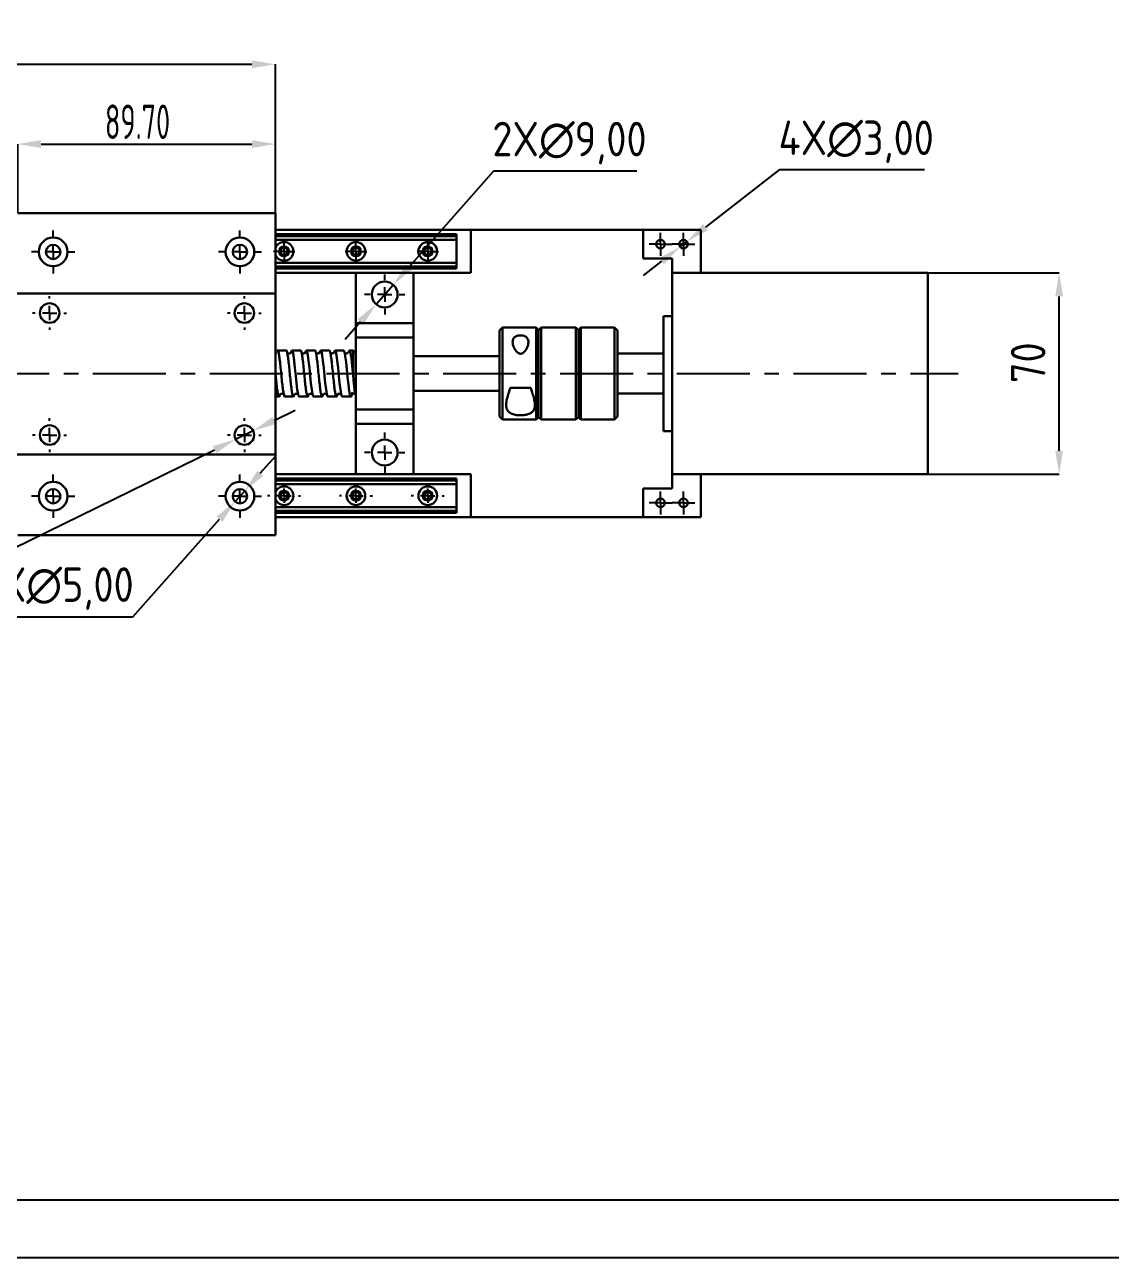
# Model space of a CAD drawing. Header units: millimetres. Extents: x 0 to 2384, y 0 to 647.
# Drawn here: x 241.9 to 431, y 0 to 214.4 of the extents above; entities that cross this region are included whole.
import ezdxf

# ---------------------------------------------------------------- set-up
doc = ezdxf.new("R2010")
doc.units = ezdxf.units.MM
doc.header["$PDSIZE"] = -1
doc.linetypes.add('CENTERX2', pattern=[20.32, 12.7, -2.54, 2.54, -2.54])
doc.layers.add('10', color=7, linetype='Continuous')
doc.layers.add('5', color=7, linetype='Continuous')
doc.styles.add('SLDTEXTSTYLE2', font='TXT', dxfattribs={"width": 0.7})
doc.dimstyles.new('ISO-25', dxfattribs={"dimtxt": 2.5, "dimasz": 2.5, "dimexe": 1.25, "dimexo": 0.625, "dimtad": 1, "dimtxsty": 'Standard', "dimcen": 2.5, "dimadec": 0, "dimazin": 0, "dimtfac": 1, "dimtmove": 0, "dimatfit": 3, "dimfxl": 1, "dimarcsym": 0})
doc.dimstyles.new('SLDDIMSTYLE0', dxfattribs={"dimtxt": 3.5, "dimasz": 4.08, "dimexe": 0, "dimexo": 0.0625, "dimgap": 0.875, "dimtad": 2, "dimlfac": 2, "dimrnd": 1e-09, "dimzin": 12, "dimdsep": 46, "dimtxsty": 'SLDTEXTSTYLE2', "dimsah": 1, "dimcen": 0.09, "dimadec": 0, "dimazin": 3, "dimtfac": 1, "dimtofl": 0, "dimtmove": 0, "dimatfit": 3, "dimfxl": 1, "dimfrac": 2, "dimtolj": 1, "dimtzin": 12, "dimarcsym": 0})
doc.dimstyles.new('SLDDIMSTYLE2', dxfattribs={"dimtxt": 3.5, "dimasz": 4.08, "dimexe": 0, "dimexo": 0.0625, "dimgap": 0.875, "dimtad": 2, "dimlfac": 2, "dimrnd": 1e-09, "dimzin": 4, "dimdsep": 46, "dimtxsty": 'SLDTEXTSTYLE2', "dimsah": 1, "dimcen": 0.09, "dimadec": 0, "dimazin": 1, "dimtfac": 1, "dimtofl": 0, "dimtmove": 0, "dimatfit": 3, "dimfxl": 1, "dimfrac": 2, "dimtolj": 1, "dimtzin": 12, "dimarcsym": 0})

# ---------------------------------------------------------------- blocks, each defined once
blk = doc.blocks.new('_D_6')
at = {"layer": '10', "color": 0, "lineweight": -2, "transparency": 16777216}
for p, q in [((399.13, 171.25), (421.93, 171.25)), ((421.93, 140.33), (421.93, 167.17)), ((399.13, 136.25), (421.93, 136.25))]:
    blk.add_line(p, q, dxfattribs=at)
at = {"layer": '10', "color": 0, "transparency": 16777216}
for points in [[(421.25, 167.17), (422.61, 167.17), (421.93, 171.25)], [(421.25, 140.33), (422.61, 140.33), (421.93, 136.25)]]:
    blk.add_solid(points, dxfattribs=at)
at = {"layer": 'Defpoints', "color": 0, "transparency": 16777216}
for p in [(399.06, 171.25), (421.93, 171.25), (399.06, 136.25)]:
    blk.add_point(p, dxfattribs=at)
blk = doc.blocks.new('_D_7')
at = {"layer": '10', "color": 0, "lineweight": -2, "transparency": 16777216}
for p, q in [((240.7, 181.72), (240.7, 193.67)), ((244.78, 193.67), (281.47, 193.67)), ((285.55, 181.72), (285.55, 193.67))]:
    blk.add_line(p, q, dxfattribs=at)
at = {"layer": '10', "color": 0, "transparency": 16777216}
for points in [[(244.78, 194.35), (244.78, 192.99), (240.7, 193.67)], [(281.47, 194.35), (281.47, 192.99), (285.55, 193.67)]]:
    blk.add_solid(points, dxfattribs=at)
at = {"layer": 'Defpoints', "color": 0, "transparency": 16777216}
for p in [(285.55, 193.67), (240.7, 181.66), (285.55, 181.66)]:
    blk.add_point(p, dxfattribs=at)
at = {"layer": '10', "color": 0, "transparency": 16777216, "insert": (261.55, 200.55), "char_height": 3.5, "attachment_point": 2, "style": 'SLDTEXTSTYLE2'}
blk.add_mtext('\\A1;{\\Fgbenor|c134;\\H1.71429x;89.70}', dxfattribs=at)
blk = doc.blocks.new('_D_8')
at = {"layer": '10', "color": 0, "lineweight": -2, "transparency": 16777216}
for p, q in [((114.56, 167.72), (114.56, 207.55)), ((118.64, 207.55), (281.47, 207.55)), ((285.55, 167.72), (285.55, 207.55))]:
    blk.add_line(p, q, dxfattribs=at)
at = {"layer": '10', "color": 0, "transparency": 16777216}
for points in [[(118.64, 208.23), (118.64, 206.87), (114.56, 207.55)], [(281.47, 208.23), (281.47, 206.87), (285.55, 207.55)]]:
    blk.add_solid(points, dxfattribs=at)
at = {"layer": 'Defpoints', "color": 0, "transparency": 16777216}
for p in [(285.55, 207.55), (114.56, 167.66), (285.55, 167.66)]:
    blk.add_point(p, dxfattribs=at)
at = {"layer": '10', "color": 0, "transparency": 16777216, "insert": (204.2, 214.42), "char_height": 3.5, "attachment_point": 2, "style": 'SLDTEXTSTYLE2'}
blk.add_mtext('\\A1;{\\Fgbenor|c134;\\H1.71429x;341.97}', dxfattribs=at)
blk = doc.blocks.new('SW_CENTERMARKSYMBOL_1')
at = {"layer": '10', "color": 0}
for p, q in [((-1.25, 0), (-2, 0)), ((0, 0), (-1.25, 0)), ((0, 1.25), (0, 2)), ((0, 0), (0, 1.25)), ((0, 0), (0, -1.25)), ((0, 0), (1.25, 0)), ((1.25, 0), (2, 0)), ((0, -1.25), (0, -2))]:
    blk.add_line(p, q, dxfattribs=at)
blk = doc.blocks.new('SW_CENTERMARKSYMBOL_2')
at = {"layer": '10', "color": 0}
for p, q in [((-1.25, 0), (-2, 0)), ((0, 0), (-1.25, 0)), ((0, 1.25), (0, 2)), ((0, 0), (0, 1.25)), ((0, 0), (0, -1.25)), ((0, 0), (1.25, 0)), ((1.25, 0), (2, 0)), ((0, -1.25), (0, -2))]:
    blk.add_line(p, q, dxfattribs=at)
blk = doc.blocks.new('SW_CENTERMARKSYMBOL_3')
at = {"layer": '10', "color": 0}
for p, q in [((-1.25, 0), (-2, 0)), ((0, 0), (-1.25, 0)), ((0, 1.25), (0, 2)), ((0, 0), (0, 1.25)), ((0, 0), (0, -1.25)), ((0, 0), (1.25, 0)), ((1.25, 0), (2, 0)), ((0, -1.25), (0, -2))]:
    blk.add_line(p, q, dxfattribs=at)
blk = doc.blocks.new('SW_CENTERMARKSYMBOL_4')
at = {"layer": '10', "color": 0}
for p, q in [((-1.25, 0), (-2, 0)), ((0, 0), (-1.25, 0)), ((0, 1.25), (0, 2)), ((0, 0), (0, 1.25)), ((0, 0), (0, -1.25)), ((0, 0), (1.25, 0)), ((1.25, 0), (2, 0)), ((0, -1.25), (0, -2))]:
    blk.add_line(p, q, dxfattribs=at)
blk = doc.blocks.new('SW_CENTERMARKSYMBOL_5')
at = {"layer": '10', "color": 0}
for p, q in [((0, 2.5), (0, 3.5)), ((-2.5, 0), (-3.5, 0)), ((0, 0), (-1.25, 0)), ((0, 0), (0, 1.25)), ((0, 0), (0, -1.25)), ((0, 0), (1.25, 0)), ((2.5, 0), (3.5, 0)), ((0, -2.5), (0, -3.5))]:
    blk.add_line(p, q, dxfattribs=at)
blk = doc.blocks.new('SW_CENTERMARKSYMBOL_6')
at = {"layer": '10', "color": 0}
for p, q in [((0, 2.5), (0, 3.5)), ((-2.5, 0), (-3.5, 0)), ((0, 0), (-1.25, 0)), ((0, 0), (0, 1.25)), ((0, 0), (0, -1.25)), ((0, 0), (1.25, 0)), ((2.5, 0), (3.5, 0)), ((0, -2.5), (0, -3.5))]:
    blk.add_line(p, q, dxfattribs=at)
blk = doc.blocks.new('SW_CENTERMARKSYMBOL_7')
at = {"layer": '10', "color": 0}
for p, q in [((0, 2.5), (0, 2.875)), ((-2.5, 0), (-2.875, 0)), ((0, 0), (-1.25, 0)), ((0, 0), (0, 1.25)), ((0, 0), (0, -1.25)), ((0, 0), (1.25, 0)), ((2.5, 0), (2.875, 0)), ((0, -2.5), (0, -2.875))]:
    blk.add_line(p, q, dxfattribs=at)
blk = doc.blocks.new('SW_CENTERMARKSYMBOL_8')
at = {"layer": '10', "color": 0}
for p, q in [((0, 2.5), (0, 2.875)), ((-2.5, 0), (-2.875, 0)), ((0, 0), (-1.25, 0)), ((0, 0), (0, 1.25)), ((0, 0), (0, -1.25)), ((0, 0), (1.25, 0)), ((2.5, 0), (2.875, 0)), ((0, -2.5), (0, -2.875))]:
    blk.add_line(p, q, dxfattribs=at)
blk = doc.blocks.new('SW_CENTERMARKSYMBOL_9')
at = {"layer": '10', "color": 0}
for p, q in [((0, 2.5), (0, 2.875)), ((-2.5, 0), (-2.875, 0)), ((0, 0), (-1.25, 0)), ((0, 0), (0, 1.25)), ((0, 0), (0, -1.25)), ((0, 0), (1.25, 0)), ((2.5, 0), (2.875, 0)), ((0, -2.5), (0, -2.875))]:
    blk.add_line(p, q, dxfattribs=at)
blk = doc.blocks.new('SW_CENTERMARKSYMBOL_30')
at = {"layer": '10', "color": 0}
for p, q in [((-1.25, 0), (-1.875, 0)), ((0, 0), (-1.25, 0)), ((0, 1.25), (0, 1.875)), ((0, 0), (0, 1.25)), ((0, 0), (0, -1.25)), ((0, 0), (1.25, 0)), ((1.25, 0), (1.875, 0)), ((0, -1.25), (0, -1.875))]:
    blk.add_line(p, q, dxfattribs=at)
blk = doc.blocks.new('SW_CENTERMARKSYMBOL_31')
at = {"layer": '10', "color": 0}
for p, q in [((-1.25, 0), (-1.875, 0)), ((0, 0), (-1.25, 0)), ((0, 1.25), (0, 1.875)), ((0, 0), (0, 1.25)), ((0, 0), (0, -1.25)), ((0, 0), (1.25, 0)), ((1.25, 0), (1.875, 0)), ((0, -1.25), (0, -1.875))]:
    blk.add_line(p, q, dxfattribs=at)
blk = doc.blocks.new('SW_CENTERMARKSYMBOL_32')
at = {"layer": '10', "color": 0}
for p, q in [((-1.25, 0), (-1.875, 0)), ((0, 0), (-1.25, 0)), ((0, 1.25), (0, 1.875)), ((0, 0), (0, 1.25)), ((0, 0), (0, -1.25)), ((0, 0), (1.25, 0)), ((1.25, 0), (1.875, 0)), ((0, -1.25), (0, -1.875))]:
    blk.add_line(p, q, dxfattribs=at)
blk = doc.blocks.new('SW_CENTERMARKSYMBOL_33')
at = {"layer": '10', "color": 0}
for p, q in [((0, 2.5), (0, 3.75)), ((-2.5, 0), (-3.75, 0)), ((0, 0), (-1.25, 0)), ((0, 0), (0, 1.25)), ((0, 0), (0, -1.25)), ((0, 0), (1.25, 0)), ((2.5, 0), (3.75, 0)), ((0, -2.5), (0, -3.75))]:
    blk.add_line(p, q, dxfattribs=at)
blk = doc.blocks.new('SW_CENTERMARKSYMBOL_34')
at = {"layer": '10', "color": 0}
for p, q in [((0, 2.5), (0, 3.75)), ((-2.5, 0), (-3.75, 0)), ((0, 0), (-1.25, 0)), ((0, 0), (0, 1.25)), ((0, 0), (0, -1.25)), ((0, 0), (1.25, 0)), ((2.5, 0), (3.75, 0)), ((0, -2.5), (0, -3.75))]:
    blk.add_line(p, q, dxfattribs=at)
blk = doc.blocks.new('SW_CENTERMARKSYMBOL_35')
at = {"layer": '10', "color": 0}
for p, q in [((0, 2.5), (0, 3.75)), ((-2.5, 0), (-3.75, 0)), ((0, 0), (-1.25, 0)), ((0, 0), (0, 1.25)), ((0, 0), (0, -1.25)), ((0, 0), (1.25, 0)), ((2.5, 0), (3.75, 0)), ((0, -2.5), (0, -3.75))]:
    blk.add_line(p, q, dxfattribs=at)
blk = doc.blocks.new('SW_CENTERMARKSYMBOL_36')
at = {"layer": '10', "color": 0}
for p, q in [((0, 2.5), (0, 3.75)), ((-2.5, 0), (-3.75, 0)), ((0, 0), (-1.25, 0)), ((0, 0), (0, 1.25)), ((0, 0), (0, -1.25)), ((0, 0), (1.25, 0)), ((2.5, 0), (3.75, 0)), ((0, -2.5), (0, -3.75))]:
    blk.add_line(p, q, dxfattribs=at)
blk = doc.blocks.new('SW_CENTERMARKSYMBOL_37')
at = {"layer": '10', "color": 0}
for p, q in [((0, 2.5), (0, 2.95)), ((-2.5, 0), (-2.95, 0)), ((0, 0), (-1.25, 0)), ((0, 0), (0, 1.25)), ((0, 0), (0, -1.25)), ((0, 0), (1.25, 0)), ((2.5, 0), (2.95, 0)), ((0, -2.5), (0, -2.95))]:
    blk.add_line(p, q, dxfattribs=at)
blk = doc.blocks.new('SW_CENTERMARKSYMBOL_38')
at = {"layer": '10', "color": 0}
for p, q in [((0, 2.5), (0, 2.95)), ((-2.5, 0), (-2.95, 0)), ((0, 0), (-1.25, 0)), ((0, 0), (0, 1.25)), ((0, 0), (0, -1.25)), ((0, 0), (1.25, 0)), ((2.5, 0), (2.95, 0)), ((0, -2.5), (0, -2.95))]:
    blk.add_line(p, q, dxfattribs=at)
blk = doc.blocks.new('SW_CENTERMARKSYMBOL_39')
at = {"layer": '10', "color": 0}
for p, q in [((0, 2.5), (0, 2.95)), ((-2.5, 0), (-2.95, 0)), ((0, 0), (-1.25, 0)), ((0, 0), (0, 1.25)), ((0, 0), (0, -1.25)), ((0, 0), (1.25, 0)), ((2.5, 0), (2.95, 0)), ((0, -2.5), (0, -2.95))]:
    blk.add_line(p, q, dxfattribs=at)
blk = doc.blocks.new('SW_CENTERMARKSYMBOL_40')
at = {"layer": '10', "color": 0}
for p, q in [((0, 2.5), (0, 2.95)), ((-2.5, 0), (-2.95, 0)), ((0, 0), (-1.25, 0)), ((0, 0), (0, 1.25)), ((0, 0), (0, -1.25)), ((0, 0), (1.25, 0)), ((2.5, 0), (2.95, 0)), ((0, -2.5), (0, -2.95))]:
    blk.add_line(p, q, dxfattribs=at)
blk = doc.blocks.new('*D92')
at = {"color": 0, "lineweight": -2, "transparency": 16777216}
for p, q in [((285.34, 145.59), (289, 147.38)), ((281.67, 143.79), (278.62, 142.29)), ((215.42, 111.3), (274.96, 140.5)), ((190.14, 111.3), (215.42, 111.3))]:
    blk.add_line(p, q, dxfattribs=at)
at = {"color": 0, "transparency": 16777216}
for points in [[(285.04, 146.2), (285.64, 144.98), (281.67, 143.79)], [(274.66, 141.11), (275.26, 139.89), (278.62, 142.29)]]:
    blk.add_solid(points, dxfattribs=at)
at = {"layer": 'Defpoints', "color": 0, "transparency": 16777216}
for p in [(281.67, 143.79), (278.62, 142.29)]:
    blk.add_point(p, dxfattribs=at)
at = {"color": 0, "transparency": 16777216, "insert": (202.02, 116.2), "char_height": 3.5, "attachment_point": 5}
blk.add_mtext('{\\Fgbenor|c134;\\H1.71429x;4X∅6,80}', dxfattribs=at)
blk = doc.blocks.new('*D93')
at = {"color": 0, "lineweight": -2, "transparency": 16777216}
for p, q in [((282.92, 136.39), (285.63, 139.44)), ((280.2, 133.34), (278.54, 131.47)), ((260.72, 111.43), (275.83, 128.43)), ((235.44, 111.43), (260.72, 111.43))]:
    blk.add_line(p, q, dxfattribs=at)
at = {"color": 0, "transparency": 16777216}
for points in [[(282.41, 136.84), (283.42, 135.94), (280.2, 133.34)], [(275.32, 128.88), (276.34, 127.97), (278.54, 131.47)]]:
    blk.add_solid(points, dxfattribs=at)
at = {"layer": 'Defpoints', "color": 0, "transparency": 16777216}
for p in [(280.2, 133.34), (278.54, 131.47)]:
    blk.add_point(p, dxfattribs=at)
at = {"color": 0, "transparency": 16777216, "insert": (247.32, 116.33), "char_height": 3.5, "attachment_point": 5}
blk.add_mtext('{\\Fgbenor|c134;\\H1.71429x;4X∅5,00}', dxfattribs=at)
blk = doc.blocks.new('*D94')
at = {"color": 0, "lineweight": -2, "transparency": 16777216}
for p, q in [((323.49, 188.94), (308.75, 172.24)), ((348.42, 188.94), (323.49, 188.94)), ((303.07, 165.81), (306.05, 169.18)), ((300.37, 162.75), (297.67, 159.69))]:
    blk.add_line(p, q, dxfattribs=at)
at = {"color": 0, "transparency": 16777216}
for points in [[(308.24, 172.69), (309.26, 171.79), (306.05, 169.18)], [(299.86, 163.2), (300.88, 162.3), (303.07, 165.81)]]:
    blk.add_solid(points, dxfattribs=at)
at = {"layer": 'Defpoints', "color": 0, "transparency": 16777216}
for p in [(306.05, 169.18), (303.07, 165.81)]:
    blk.add_point(p, dxfattribs=at)
at = {"color": 0, "transparency": 16777216, "insert": (336.72, 193.84), "char_height": 3.5, "attachment_point": 5}
blk.add_mtext('{\\Fgbenor|c134;\\H1.71429x;2X∅9,00}', dxfattribs=at)
blk = doc.blocks.new('*D95')
at = {"color": 0, "lineweight": -2, "transparency": 16777216}
for p, q in [((373.22, 189.16), (360.38, 179.21)), ((398.5, 189.16), (373.22, 189.16)), ((355.97, 175.79), (357.16, 176.71)), ((352.75, 173.29), (349.52, 170.79))]:
    blk.add_line(p, q, dxfattribs=at)
at = {"color": 0, "transparency": 16777216}
for points in [[(359.96, 179.74), (360.8, 178.67), (357.16, 176.71)], [(352.33, 173.83), (353.16, 172.75), (355.97, 175.79)]]:
    blk.add_solid(points, dxfattribs=at)
at = {"layer": 'Defpoints', "color": 0, "transparency": 16777216}
for p in [(357.16, 176.71), (355.97, 175.79)]:
    blk.add_point(p, dxfattribs=at)
at = {"color": 0, "transparency": 16777216, "insert": (386.62, 194.06), "char_height": 3.5, "attachment_point": 5}
blk.add_mtext('{\\Fgbenor|c134;\\H1.71429x;4X∅3,00}', dxfattribs=at)

msp = doc.modelspace()

# ---------------------------------------------------------------- linework, layer by layer
at = {"color": 7, "linetype": 'Continuous', "lineweight": 30}
for p, q in [((240.6988, 181.6582), (285.5488, 181.6582)), ((285.5488, 181.6582), (285.5488, 167.6582)), ((319.5633, 178.7473), (285.5488, 178.7473)), ((285.5488, 177.9973), (317.0633, 177.9973)), ((317.0633, 177.9973), (317.0633, 177.6473)), ((319.5633, 178.7473), (319.5633, 171.2473)), ((349.5633, 178.7473), (319.5633, 178.7473)), ((349.5633, 173.7473), (349.5633, 178.7473)), ((359.5633, 178.7473), (349.5633, 178.7473)), ((359.5633, 171.2473), (359.5633, 178.7473)), ((285.5488, 177.6473), (317.0633, 177.6473)), ((285.5488, 176.9973), (317.0633, 176.9973)), ((317.0633, 177.6473), (317.0633, 176.9973)), ((317.0633, 176.9973), (317.0633, 172.9973)), ((354.5633, 173.7473), (349.5633, 173.7473)), ((354.5633, 171.2473), (354.5633, 173.7473)), ((285.5488, 172.9973), (317.0633, 172.9973)), ((285.5488, 172.3473), (317.0633, 172.3473)), ((285.5488, 171.9973), (317.0633, 171.9973)), ((317.0633, 172.9973), (317.0633, 172.3473)), ((317.0633, 172.3473), (317.0633, 171.9973)), ((299.5633, 171.2473), (285.5488, 171.2473)), ((309.5633, 171.2473), (299.5633, 171.2473)), ((299.5633, 171.2473), (299.5633, 162.4973)), ((319.5633, 171.2473), (309.5633, 171.2473)), ((309.5633, 171.2473), (309.5633, 162.4973)), ((399.0633, 171.2473), (354.5633, 171.2473)), ((354.5633, 171.2473), (354.5633, 136.2473)), ((399.0633, 136.2473), (399.0633, 171.2473)), ((114.5633, 167.6582), (285.5488, 167.6582)), ((285.5488, 167.6582), (285.5488, 139.6582)), ((354.5633, 163.7473), (353.0633, 163.7473)), ((353.0633, 163.7473), (353.0633, 143.7473)), ((299.5633, 162.4973), (309.5633, 162.4973)), ((299.5633, 159.9973), (299.5633, 162.4973)), ((309.5633, 162.4973), (309.5633, 159.9973)), ((325.0633, 161.7473), (324.5633, 161.2473)), ((324.5633, 146.2473), (324.5633, 161.2473)), ((330.9214, 161.7473), (325.0633, 161.7473)), ((325.0633, 161.7473), (325.0633, 145.7473)), ((331.3573, 161.3114), (330.9214, 161.7473)), ((330.9214, 161.7473), (330.9214, 145.7473)), ((331.7933, 161.7473), (331.3573, 161.3114)), ((331.3573, 161.3114), (331.3573, 146.1832)), ((337.8334, 161.7473), (331.7933, 161.7473)), ((331.7933, 161.7473), (331.7933, 145.7473)), ((338.2694, 161.3114), (337.8334, 161.7473)), ((337.8334, 161.7473), (337.8334, 145.7473)), ((338.7053, 161.7473), (338.2694, 161.3114)), ((338.2694, 161.3114), (338.2694, 146.1832)), ((344.5633, 161.7473), (338.7053, 161.7473)), ((338.7053, 161.7473), (338.7053, 145.7473)), ((345.0633, 161.2473), (344.5633, 161.7473)), ((344.5633, 145.7473), (344.5633, 161.7473)), ((345.0633, 161.2473), (345.0633, 146.2473)), ((309.5633, 159.9973), (299.5633, 159.9973)), ((299.5633, 159.9973), (299.5633, 147.4973)), ((309.5633, 159.9973), (309.5633, 147.4973)), ((287.4276, 157.7473), (285.9273, 157.7473)), ((289.9276, 157.7473), (288.4273, 157.7473)), ((292.4276, 157.7473), (290.9273, 157.7473)), ((294.9276, 157.7473), (293.4273, 157.7473)), ((297.4276, 157.7473), (295.9273, 157.7473)), ((299.0633, 157.7473), (298.4272, 157.7473)), ((299.5633, 157.2473), (299.0633, 157.7473)), ((299.0633, 153.6364), (299.0633, 157.7473)), ((324.5633, 156.7473), (309.5633, 156.7473)), ((353.0633, 157.2473), (345.0633, 157.2473)), ((298.9078, 150.3926), (298.9349, 150.5257)), ((299.4831, 150.1671), (299.5633, 150.2473)), ((309.5633, 150.7473), (324.5633, 150.7473)), ((329.9808, 151.2473), (326.4258, 151.2473)), ((345.0633, 150.2473), (353.0633, 150.2473)), ((285.5488, 149.7473), (286.1776, 149.7473)), ((287.1773, 149.7473), (288.6776, 149.7473)), ((289.6773, 149.7473), (291.1776, 149.7473)), ((292.1773, 149.7473), (293.6776, 149.7473)), ((294.6773, 149.7473), (296.1776, 149.7473)), ((297.1773, 149.7473), (298.6776, 149.7473)), ((299.5633, 147.4973), (309.5633, 147.4973)), ((299.5633, 144.9973), (299.5633, 147.4973)), ((309.5633, 147.4973), (309.5633, 144.9973)), ((324.5633, 146.2473), (325.0633, 145.7473)), ((330.9214, 145.7473), (331.3573, 146.1832)), ((331.3573, 146.1832), (331.7933, 145.7473)), ((337.8334, 145.7473), (338.2694, 146.1832)), ((338.2694, 146.1832), (338.7053, 145.7473)), ((344.5633, 145.7473), (345.0633, 146.2473)), ((309.5633, 144.9973), (299.5633, 144.9973)), ((299.5633, 144.9973), (299.5633, 136.2473)), ((309.5633, 144.9973), (309.5633, 136.2473)), ((325.0633, 145.7473), (330.9214, 145.7473)), ((331.7933, 145.7473), (337.8334, 145.7473)), ((338.7053, 145.7473), (344.5633, 145.7473)), ((353.0633, 143.7473), (354.5633, 143.7473)), ((285.5488, 139.6582), (114.5633, 139.6582)), ((285.5488, 139.6582), (285.5488, 125.6582)), ((299.5633, 136.2473), (285.5488, 136.2473)), ((285.5488, 135.4973), (317.0633, 135.4973)), ((285.5488, 135.1473), (317.0633, 135.1473)), ((309.5633, 136.2473), (299.5633, 136.2473)), ((319.5633, 136.2473), (309.5633, 136.2473)), ((317.0633, 135.4973), (317.0633, 135.1473)), ((317.0633, 135.1473), (317.0633, 134.4973)), ((319.5633, 136.2473), (319.5633, 128.7473)), ((354.5633, 136.2473), (399.0633, 136.2473)), ((354.5633, 133.7473), (354.5633, 136.2473)), ((359.5633, 128.7473), (359.5633, 136.2473)), ((285.5488, 134.4973), (317.0633, 134.4973)), ((317.0633, 134.4973), (317.0633, 130.4973)), ((349.5633, 128.7473), (349.5633, 133.7473)), ((349.5633, 133.7473), (354.5633, 133.7473)), ((285.5488, 130.4973), (317.0633, 130.4973)), ((285.5488, 129.8473), (317.0633, 129.8473)), ((285.5488, 129.4973), (317.0633, 129.4973)), ((319.5633, 128.7473), (285.5488, 128.7473)), ((317.0633, 130.4973), (317.0633, 129.8473)), ((317.0633, 129.8473), (317.0633, 129.4973)), ((319.5633, 128.7473), (349.5633, 128.7473)), ((359.5633, 128.7473), (349.5633, 128.7473)), ((285.5488, 125.6582), (240.6988, 125.6582))]:
    msp.add_line(p, q, dxfattribs=at)
at = {"color": 7, "linetype": 'Continuous', "lineweight": 30, "flags": 128}
for points in [[(289.6773, 149.7651), (289.6655, 149.749), (289.5953, 149.8347), (289.4975, 150.1604), (289.3598, 150.9536), (289.2279, 152.0655), (289.0906, 153.3675), (288.9572, 154.7139), (288.8219, 155.9494), (288.6857, 156.9344), (288.5531, 157.5569), (288.4155, 157.7456), (288.3453, 157.6599), (288.2475, 157.3341), (288.2475, 157.3341)], [(292.1773, 149.7651), (292.1655, 149.749), (292.0953, 149.8347), (291.9975, 150.1604), (291.8598, 150.9536), (291.7279, 152.0655), (291.5906, 153.3675), (291.4572, 154.7139), (291.3219, 155.9494), (291.1857, 156.9344), (291.0531, 157.5569), (290.9155, 157.7456), (290.8453, 157.6599), (290.7475, 157.3341), (290.7475, 157.3341)], [(294.6773, 149.7651), (294.6655, 149.749), (294.5953, 149.8347), (294.4975, 150.1604), (294.3598, 150.9536), (294.2279, 152.0655), (294.0906, 153.3675), (293.9572, 154.7139), (293.8219, 155.9494), (293.6857, 156.9344), (293.5531, 157.5569), (293.4155, 157.7456), (293.3453, 157.6599), (293.2475, 157.3341), (293.2475, 157.3341)], [(297.1773, 149.7651), (297.1655, 149.749), (297.0953, 149.8347), (296.9975, 150.1604), (296.8598, 150.9536), (296.7279, 152.0655), (296.5906, 153.3675), (296.4572, 154.7139), (296.3219, 155.9494), (296.1857, 156.9344), (296.0531, 157.5569), (295.9155, 157.7456), (295.8453, 157.6599), (295.7475, 157.3341), (295.7475, 157.3341)], [(297.4276, 157.7308), (297.4431, 157.7442), (297.5809, 157.4638), (297.7128, 156.7598), (297.85, 155.7138), (297.9835, 154.4429), (298.1188, 153.0938), (298.2549, 151.8189), (298.3876, 150.763), (298.5251, 150.0473), (298.5953, 149.8347), (298.6931, 149.7504), (298.8309, 150.0308), (298.9078, 150.3926), (298.9078, 150.3926)]]:
    msp.add_lwpolyline(points, dxfattribs=at)
at = {"color": 7, "linetype": 'Continuous', "lineweight": 30}
for centre, radius in [((246.8738, 174.9082), 2.5), ((246.8738, 174.9082), 1.25), ((279.3738, 174.9082), 2.5), ((279.3738, 174.9082), 1.25), ((287.0633, 174.9973), 0.85), ((299.5633, 174.9973), 1.625), ((299.5633, 174.9973), 0.85), ((312.0633, 174.9973), 1.625), ((312.0633, 174.9973), 0.85), ((352.5633, 176.2473), 0.75), ((356.5633, 176.2473), 0.75), ((287.0633, 174.9973), 0.625), ((299.5633, 174.9973), 0.625), ((312.0633, 174.9973), 0.625), ((304.5633, 167.4973), 2.25), ((246.2495, 164.2752), 1.7), ((280.1481, 164.2752), 1.7), ((246.2495, 143.0412), 1.7), ((280.1481, 143.0412), 1.7), ((304.5633, 139.9973), 2.25), ((246.8738, 132.4082), 2.5), ((246.8738, 132.4082), 1.25), ((279.3738, 132.4082), 2.5), ((279.3738, 132.4082), 1.25), ((287.0633, 132.4973), 0.85), ((287.0633, 132.4973), 0.625), ((299.5633, 132.4973), 1.625), ((299.5633, 132.4973), 0.85), ((299.5633, 132.4973), 0.625), ((312.0633, 132.4973), 1.625), ((312.0633, 132.4973), 0.85), ((312.0633, 132.4973), 0.625), ((352.5633, 131.2473), 0.75), ((356.5633, 131.2473), 0.75)]:
    msp.add_circle(centre, radius, dxfattribs=at)
for centre in [(287.0633, 174.9973), (287.0633, 132.4973)]:
    msp.add_arc(centre, 1.625, 201.24638, 158.75362, dxfattribs=at)
for points, knots in [([(326.8283, 159.2134), (326.8625, 158.9542), (326.932, 158.4276), (327.3152, 157.7444), (327.7263, 157.3479), (328.016, 157.2139), (328.2442, 157.1888), (328.4876, 157.2472), (328.7827, 157.4281), (329.1686, 157.8675), (329.507, 158.5576), (329.6251, 159.2692), (329.4785, 159.791), (329.2026, 160.1042), (328.8374, 160.2972), (328.4218, 160.3882), (327.9999, 160.3873), (327.6221, 160.3102), (327.296, 160.1614), (327.0085, 159.9076), (326.8505, 159.5799), (326.8347, 159.3183), (326.8283, 159.2134)], [0, 0, 0, 0, 0.09302668, 0.18902133, 0.23415362, 0.25510504, 0.27623581, 0.29493659, 0.32231058, 0.37167527, 0.46394905, 0.56055496, 0.62274427, 0.67218476, 0.71296125, 0.75392566, 0.79037531, 0.82514442, 0.86120177, 0.90124193, 0.9603922, 1, 1, 1, 1]), ([(285.6956, 157.3101), (285.6939, 157.3178), (285.6912, 157.3306), (285.6657, 157.3091), (285.5917, 157.2857), (285.5488, 157.2722)], [0, 0, 0, 0, 0.390222326, 0.646684669, 1, 1, 1, 1]), ([(287.1773, 149.7651), (287.1733, 149.7591), (287.1449, 149.7154), (287.087, 149.8451), (286.9869, 150.1533), (286.8572, 150.9021), (286.7303, 152.0322), (286.5888, 153.3605), (286.458, 154.7323), (286.3223, 155.9925), (286.1841, 156.9942), (286.0556, 157.6373), (285.9346, 157.773), (285.865, 157.7295), (285.8372, 157.6333), (285.8331, 157.6191)], [0, 0, 0, 0, 0.00853567, 0.06200475, 0.13576285, 0.23599998, 0.33623217, 0.43638818, 0.53660994, 0.63677189, 0.73694703, 0.83714578, 0.93730435, 0.99077344, 1, 1, 1, 1]), ([(287.4276, 157.7308), (287.4328, 157.7359), (287.4821, 157.7852), (287.5839, 157.5154), (287.7102, 156.8237), (287.8519, 155.7503), (287.9826, 154.457), (288.1184, 153.0809), (288.2565, 151.7817), (288.3852, 150.7049), (288.5058, 150.0902), (288.604, 149.784), (288.7035, 149.7143), (288.7961, 149.8287), (288.8486, 150.1228), (288.8574, 150.172)], [0, 0, 0, 0, 0.01103001, 0.10552076, 0.20000685, 0.29442112, 0.38889739, 0.48331726, 0.57774958, 0.67220414, 0.76662084, 0.81702465, 0.88655436, 0.9810451, 1, 1, 1, 1]), ([(288.2183, 157.3332), (288.2126, 157.3336), (288.2031, 157.3343), (288.0329, 157.2434), (287.8058, 157.247), (287.6727, 157.304), (287.6303, 157.3528), (287.6343, 157.3299), (287.6343, 157.3298)], [0, 0, 0, 0, 0.22402478, 0.37470217, 0.58934413, 0.85387958, 0.9995933, 1, 1, 1, 1]), ([(289.9276, 157.7308), (289.9328, 157.7359), (289.9821, 157.7852), (290.0839, 157.5154), (290.2102, 156.8237), (290.3519, 155.7503), (290.4826, 154.457), (290.6184, 153.0809), (290.7565, 151.7817), (290.8852, 150.7049), (291.0058, 150.0901), (291.104, 149.7842), (291.2035, 149.7134), (291.2976, 149.8339), (291.3516, 150.138), (291.3618, 150.1957)], [0, 0, 0, 0, 0.01099509, 0.10518663, 0.19937355, 0.29348887, 0.38766598, 0.48178688, 0.57592018, 0.67007567, 0.7641934, 0.81443762, 0.88374716, 0.97793871, 1, 1, 1, 1]), ([(290.7234, 157.3345), (290.7167, 157.3352), (290.7051, 157.3364), (290.5433, 157.2456), (290.3088, 157.2452), (290.1724, 157.3056), (290.1292, 157.3542), (290.1335, 157.331), (290.1338, 157.3297)], [0, 0, 0, 0, 0.2210491, 0.3880218, 0.60098208, 0.85459207, 0.99225214, 1, 1, 1, 1]), ([(292.4276, 157.7308), (292.4328, 157.7359), (292.4821, 157.7852), (292.5839, 157.5154), (292.7102, 156.8237), (292.8519, 155.7503), (292.9826, 154.457), (293.1184, 153.0809), (293.2565, 151.7817), (293.3852, 150.7049), (293.5058, 150.0901), (293.604, 149.7842), (293.7035, 149.713), (293.7983, 149.8364), (293.853, 150.1453), (293.8639, 150.2071)], [0, 0, 0, 0, 0.01097824, 0.10502546, 0.19906805, 0.29303916, 0.38707196, 0.48104864, 0.57503771, 0.66904892, 0.76302243, 0.81318966, 0.882393, 0.97644022, 1, 1, 1, 1]), ([(293.2226, 157.3296), (293.2157, 157.3317), (293.2029, 157.3355), (293.0527, 157.248), (292.8121, 157.2432), (292.6711, 157.3078), (292.6264, 157.3573), (292.6312, 157.3334), (292.6318, 157.3304)], [0, 0, 0, 0, 0.214078783, 0.396194351, 0.607596414, 0.851449777, 0.981926062, 1, 1, 1, 1]), ([(294.9276, 157.7308), (294.9328, 157.7359), (294.9821, 157.7852), (295.0839, 157.5154), (295.2102, 156.8237), (295.3519, 155.7503), (295.4826, 154.457), (295.6184, 153.0809), (295.7565, 151.7817), (295.8852, 150.705), (296.0058, 150.0899), (296.104, 149.7846), (296.2036, 149.7104), (296.3032, 149.8524), (296.3624, 150.1927), (296.378, 150.2823)], [0, 0, 0, 0, 0.01086917, 0.10398201, 0.19709027, 0.29012776, 0.38322634, 0.47626934, 0.56932461, 0.6624018, 0.75544168, 0.80511048, 0.87362628, 0.96673912, 1, 1, 1, 1]), ([(295.7191, 157.3215), (295.7122, 157.3252), (295.6986, 157.3327), (295.5614, 157.2505), (295.3154, 157.2415), (295.1708, 157.3092), (295.1249, 157.3593), (295.1301, 157.3353), (295.1309, 157.3313)], [0, 0, 0, 0, 0.20648225, 0.40417791, 0.61535282, 0.85122563, 0.9755064, 1, 1, 1, 1]), ([(298.2126, 157.31), (298.2061, 157.3158), (298.1924, 157.328), (298.0691, 157.2536), (297.8196, 157.2378), (297.6673, 157.3176), (297.6253, 157.354), (297.6256, 157.3442), (297.6257, 157.3423)], [0, 0, 0, 0, 0.19579357, 0.40961259, 0.62171923, 0.85154018, 0.97079024, 1, 1, 1, 1]), ([(299.0633, 153.6364), (299.0309, 153.9689), (298.9545, 154.7529), (298.8321, 155.9144), (298.6927, 156.9385), (298.5649, 157.6025), (298.4409, 157.7911), (298.3398, 157.6881), (298.2803, 157.4598), (298.2475, 157.3341)], [0, 0, 0, 0, 0.12123341, 0.28582939, 0.45046174, 0.61517196, 0.77979866, 0.87876549, 1, 1, 1, 1]), ([(285.5488, 153.7918), (285.572, 153.558), (285.6402, 152.8724), (285.7567, 151.7816), (285.8852, 150.705), (286.0058, 150.0902), (286.104, 149.784), (286.2035, 149.7143), (286.2962, 149.829), (286.3488, 150.1237), (286.3576, 150.1733)], [0, 0, 0, 0, 0.08634951, 0.25327639, 0.42024259, 0.58714184, 0.67624006, 0.79914689, 0.96617704, 1, 1, 1, 1]), ([(299.4211, 150.2546), (299.407, 150.3187), (299.3698, 150.4868), (299.2918, 151.1542), (299.1984, 152.2449), (299.1104, 153.1519), (299.0633, 153.6364)], [0, 0, 0, 0, 0.16344604, 0.42931166, 0.69510041, 1, 1, 1, 1]), ([(286.4041, 150.1703), (286.404, 150.1689), (286.4034, 150.1531), (286.4105, 150.1669), (286.5347, 150.231), (286.691, 150.2585), (286.8895, 150.2165), (286.9626, 150.1456), (286.9585, 150.1833), (286.9578, 150.1896)], [0, 0, 0, 0, 0.01873349, 0.20901184, 0.31619531, 0.45777926, 0.65948654, 0.94304811, 1, 1, 1, 1]), ([(288.903, 150.1705), (288.9029, 150.1684), (288.9026, 150.1527), (288.9114, 150.1672), (289.0345, 150.231), (289.1917, 150.2585), (289.3918, 150.2159), (289.461, 150.1463), (289.4566, 150.1851), (289.456, 150.1904)], [0, 0, 0, 0, 0.0285028, 0.214912405, 0.321946999, 0.463129259, 0.664890877, 0.954181203, 1, 1, 1, 1]), ([(291.408, 150.1844), (291.4083, 150.177), (291.4091, 150.1573), (291.454, 150.1981), (291.6206, 150.2533), (291.7919, 150.2446), (291.9263, 150.18), (291.9409, 150.1909), (291.9484, 150.1965)], [0, 0, 0, 0, 0.11036492, 0.29339086, 0.41861467, 0.56787096, 0.77971083, 1, 1, 1, 1]), ([(293.9146, 150.1976), (293.9169, 150.1891), (293.922, 150.1704), (294.0126, 150.2267), (294.1762, 150.256), (294.3476, 150.2252), (294.4381, 150.1671), (294.4448, 150.1846), (294.448, 150.193)], [0, 0, 0, 0, 0.16716085, 0.3656096, 0.50202685, 0.63465222, 0.82656108, 1, 1, 1, 1]), ([(296.4168, 150.2038), (296.4228, 150.1972), (296.4351, 150.1838), (296.5679, 150.2452), (296.733, 150.2536), (296.9045, 150.1962), (296.95, 150.1552), (296.9522, 150.1745), (296.9532, 150.1823)], [0, 0, 0, 0, 0.21214207, 0.42924623, 0.58213033, 0.70371727, 0.88020139, 1, 1, 1, 1]), ([(298.9882, 150.3208), (299.0172, 150.2969), (299.0654, 150.2572), (299.1162, 150.2501), (299.2747, 150.242), (299.3753, 150.2114), (299.412, 150.191), (299.4129, 150.2189), (299.413, 150.2206)], [0, 0, 0, 0, 0.30307061, 0.50364333, 0.64198519, 0.79026321, 0.98713687, 1, 1, 1, 1]), ([(299.4685, 150.1817), (299.4656, 150.1687), (299.4548, 150.12), (299.4419, 150.1638), (299.4325, 150.1958)], [0, 0, 0, 0, 0.267416094, 1, 1, 1, 1]), ([(326.4258, 151.2473), (326.3015, 150.8734), (326.0497, 150.116), (325.7503, 149.0313), (325.6547, 148.066), (325.8692, 147.3363), (326.353, 146.8599), (327.0324, 146.5881), (327.8317, 146.4715), (328.6282, 146.4764), (329.3622, 146.5913), (329.9755, 146.8262), (330.425, 147.2006), (330.7176, 147.8126), (330.7187, 148.6221), (330.5188, 149.5605), (330.2589, 150.4063), (330.0673, 150.9856), (329.9808, 151.2473)], [0, 0, 0, 0, 0.0784043, 0.15882232, 0.2439124, 0.31431685, 0.37063435, 0.42720492, 0.47789688, 0.52611064, 0.5738467, 0.62204446, 0.67224853, 0.7277224, 0.8143021, 0.87894933, 0.94533163, 1, 1, 1, 1])]:
    msp.add_open_spline(points, degree=3, knots=knots, dxfattribs=at)
at = {"layer": '10', "linetype": 'CENTERX2', "lineweight": 25}
msp.add_line((111.5579, 153.7473), (404.3724, 153.7473), dxfattribs=at)
at = {"layer": '5', "color": 7}
for p, q in [((25, 10), (831, 10)), ((0, 0), (841, 0))]:
    msp.add_line(p, q, dxfattribs=at)

# ---------------------------------------------------------------- block references
at = {"layer": '10', "lineweight": 30}
for name, p in [('SW_CENTERMARKSYMBOL_33', (246.8738, 174.9082)), ('SW_CENTERMARKSYMBOL_34', (279.3738, 174.9082)), ('SW_CENTERMARKSYMBOL_4', (352.5633, 176.2473)), ('SW_CENTERMARKSYMBOL_3', (356.5633, 176.2473)), ('SW_CENTERMARKSYMBOL_30', (287.0633, 174.9973)), ('SW_CENTERMARKSYMBOL_31', (299.5633, 174.9973)), ('SW_CENTERMARKSYMBOL_32', (312.0633, 174.9973)), ('SW_CENTERMARKSYMBOL_5', (304.5633, 167.4973)), ('SW_CENTERMARKSYMBOL_39', (246.2495, 164.2752)), ('SW_CENTERMARKSYMBOL_38', (280.1481, 164.2752)), ('SW_CENTERMARKSYMBOL_40', (246.2495, 143.0412)), ('SW_CENTERMARKSYMBOL_37', (280.1481, 143.0412)), ('SW_CENTERMARKSYMBOL_6', (304.5633, 139.9973)), ('SW_CENTERMARKSYMBOL_36', (246.8738, 132.4082)), ('SW_CENTERMARKSYMBOL_35', (279.3738, 132.4082)), ('SW_CENTERMARKSYMBOL_9', (287.0633, 132.4973)), ('SW_CENTERMARKSYMBOL_7', (299.5633, 132.4973)), ('SW_CENTERMARKSYMBOL_8', (312.0633, 132.4973)), ('SW_CENTERMARKSYMBOL_1', (352.5633, 131.2473)), ('SW_CENTERMARKSYMBOL_2', (356.5633, 131.2473))]:
    msp.add_blockref(name, p, dxfattribs=at)

# ---------------------------------------------------------------- texts
at = {"insert": (413.5395, 152.0923), "char_height": 6, "attachment_point": 1, "rotation": 90}
msp.add_mtext_dynamic_manual_height_columns('{\\Fgbenor|c134;70}', width=6.607544, gutter_width=17.5, heights=[0], dxfattribs=at)

# ---------------------------------------------------------------- dimensions: what is measured, and where the dimension line sits
for p1, p2, text, picture, middle in [((303.0742, 165.8106), (306.0525, 169.184), '{\\Fgbenor|c134;\\H1.71429x;2X<>}', '*D94', (336.7163, 188.9376)), ((355.9705, 175.7879), (357.1562, 176.7067), '{\\Fgbenor|c134;\\H1.71429x;4X<>}', '*D95', (386.6225, 189.1569)), ((281.6745, 143.7896), (278.6217, 142.2927), '{\\Fgbenor|c134;\\H1.71429x;4X<>}', '*D92', (202.0174, 111.3021)), ((280.2045, 133.3422), (278.5431, 131.4741), '{\\Fgbenor|c134;\\H1.71429x;4X<>}', '*D93', (247.3162, 111.431))]:
    dim = msp.add_diameter_dim_2p(p1=p1, p2=p2, text=text, dimstyle='ISO-25', override={"dimtxt": 3.5, "dimasz": 4.08, "dimexe": 2, "dimexo": 0, "dimgap": 1.524, "dimtih": 1, "dimtoh": 1, "dimlfac": 2, "dimzin": 0, "dimadec": 2, "dimtzin": 0})
    dim.commit()
    dim.dimension.update_dxf_attribs({"geometry": picture, "text_midpoint": middle, "dimtype": 163})
at = {"layer": '10'}
for base, p1, p2, dimstyle, picture, middle in [((285.5488, 207.546), (114.5633, 167.6582), (285.5488, 167.6582), 'SLDDIMSTYLE0', '_D_8', (204.1952, 207.546)), ((285.5488, 193.6702), (240.6988, 181.6582), (285.5488, 181.6582), 'SLDDIMSTYLE2', '_D_7', (261.5483, 193.6702))]:
    dim = msp.add_linear_dim(base=base, p1=p1, p2=p2, text='{\\Fgbenor|c134;\\H1.71429x;<>}', dimstyle=dimstyle, dxfattribs=at)
    dim.commit()
    dim.dimension.update_dxf_attribs({"geometry": picture, "text_midpoint": middle, "dimtype": 160})
dim = msp.add_linear_dim(base=(421.9266, 171.2473), p1=(399.0633, 136.2473), p2=(399.0633, 171.2473), angle=90, text=' ', dimstyle='SLDDIMSTYLE0', dxfattribs=at)
dim.commit()
dim.dimension.update_dxf_attribs({"geometry": '_D_6', "text_midpoint": (421.9266, 153.5776), "dimtype": 160})

doc.saveas('drawing.dxf')
